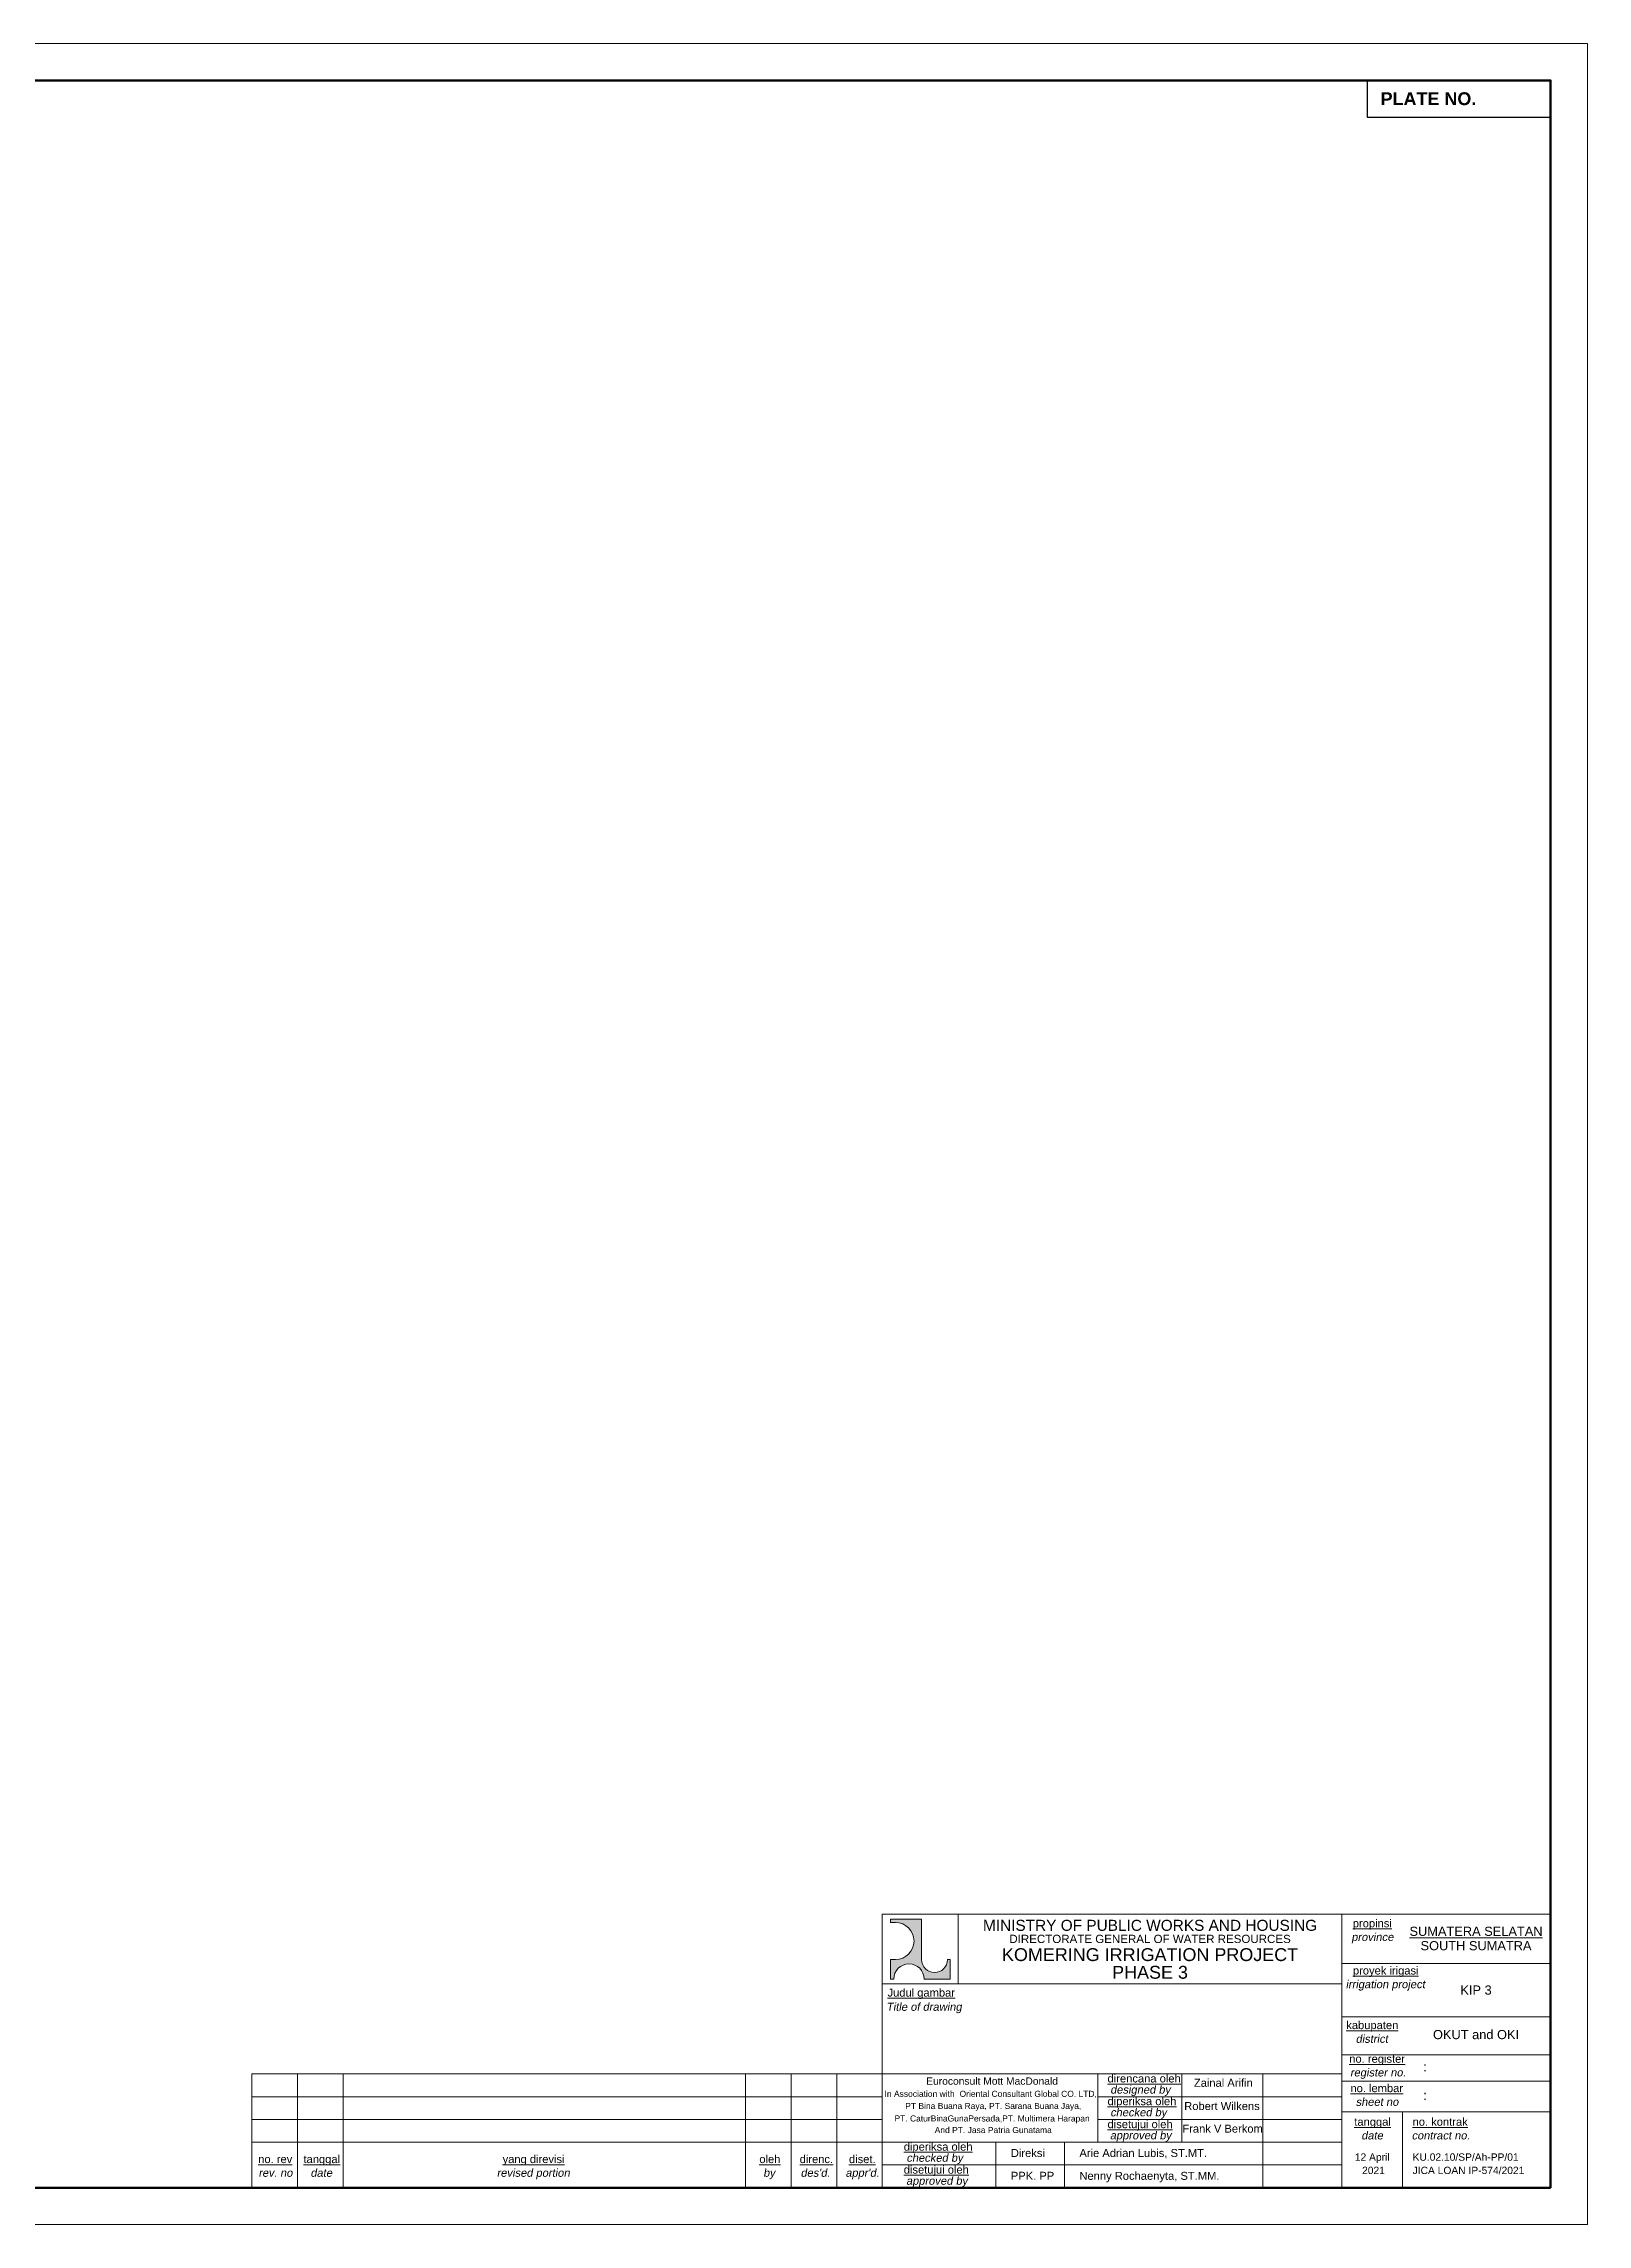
# Model space of a CAD drawing. Header units: millimetres. Extents: x 3676.1 to 3760.2, y 1173.3 to 1232.7.
# Drawn here: x 3718.1 to 3760.2, y 1173.3 to 1232.7 of the extents above; entities that cross this region are included whole.
import ezdxf
from ezdxf.enums import TextEntityAlignment as Align

# ---------------------------------------------------------------- set-up
doc = ezdxf.new("R2010")
doc.units = ezdxf.units.MM
for name, color, linetype, lineweight in [('Frame1', 6, 'Continuous', 50), ('Frame2', 2, 'Continuous', 25), ('Kop', 6, 'Continuous', 15)]:
    doc.layers.add(name, color=color, linetype=linetype, lineweight=lineweight)
doc.layers.add('mv', color=254, linetype='Continuous', lineweight=15, plot=False)
doc.styles.add('Note', font='arial.ttf')
doc.styles.get("Standard").update_dxf_attribs({"font": 'arial.ttf'})
doc.styles.add('Title', font='arialbd.ttf')

msp = doc.modelspace()

# ---------------------------------------------------------------- hatches: boundary and pattern name
at = {"layer": 'Kop'}
msp.add_hatch(color=0, dxfattribs=at).paths.add_polyline_path([(3742.044, 1181.664), (3741.191, 1181.664), (3741.191, 1181.571), (3741.333, 1181.571, -1), (3741.333, 1180.564), (3741.191, 1180.564), (3741.191, 1180.031), (3741.284, 1180.031, -1), (3742.112, 1180.031), (3742.816, 1180.031), (3742.816, 1180.56), (3742.746, 1180.56, -1), (3742.044, 1180.56)])

# ---------------------------------------------------------------- linework, layer by layer
at = {"layer": 'Frame1', "color": 0}
msp.add_lwpolyline([(3759.177, 1174.349), (3759.177, 1231.749), (3681.077, 1231.749), (3681.077, 1174.349)], close=True, dxfattribs=at)
at = {"layer": 'Frame2', "color": 0}
msp.add_lwpolyline([(3754.177, 1230.749), (3759.177, 1230.749), (3759.177, 1231.749), (3754.177, 1231.749)], close=True, dxfattribs=at)
at = {"layer": 'Kop', "color": 0}
for p, q in [((3740.972, 1174.349), (3740.972, 1181.797)), ((3740.972, 1181.797), (3759.177, 1181.797)), ((3741.333, 1181.571), (3741.191, 1181.571)), ((3743.041, 1179.897), (3743.041, 1181.797)), ((3753.488, 1181.797), (3753.488, 1174.349)), ((3741.333, 1180.564), (3741.191, 1180.564)), ((3742.746, 1180.56), (3742.816, 1180.56)), ((3753.488, 1180.452), (3759.177, 1180.452)), ((3740.972, 1179.897), (3753.488, 1179.897)), ((3753.488, 1179.004), (3759.177, 1179.004)), ((3753.488, 1177.97), (3759.177, 1177.97)), ((3723.802, 1177.447), (3723.802, 1174.349)), ((3723.802, 1177.447), (3740.972, 1177.447)), ((3725.043, 1174.349), (3725.043, 1177.447)), ((3726.284, 1174.349), (3726.284, 1177.447)), ((3737.248, 1174.349), (3737.248, 1177.447)), ((3738.49, 1174.349), (3738.49, 1177.447)), ((3739.731, 1174.349), (3739.731, 1177.447)), ((3740.972, 1177.447), (3753.488, 1177.447)), ((3746.845, 1177.447), (3746.845, 1175.591)), ((3749.135, 1177.447), (3749.135, 1175.591)), ((3751.333, 1177.447), (3751.333, 1174.349)), ((3723.802, 1176.828), (3740.972, 1176.828)), ((3746.845, 1176.828), (3753.488, 1176.828)), ((3723.802, 1176.21), (3740.972, 1176.21)), ((3746.845, 1176.21), (3753.488, 1176.21)), ((3753.488, 1176.418), (3759.177, 1176.418)), ((3755.143, 1176.418), (3755.143, 1174.349)), ((3723.802, 1175.591), (3740.972, 1175.591)), ((3740.972, 1175.591), (3753.488, 1175.591)), ((3744.064, 1174.347), (3744.064, 1175.59)), ((3745.932, 1174.347), (3745.932, 1175.59)), ((3740.957, 1174.968), (3753.488, 1174.968))]:
    msp.add_line(p, q, dxfattribs=at)
for points in [[(3741.191, 1181.571), (3741.191, 1181.664), (3742.044, 1181.664), (3742.044, 1180.56)], [(3741.284, 1180.031), (3741.191, 1180.031), (3741.191, 1180.564)], [(3742.816, 1180.56), (3742.816, 1180.031), (3742.112, 1180.031)], [(3759.177, 1177.246), (3753.488, 1177.246)]]:
    msp.add_lwpolyline(points, dxfattribs=at)
for centre, radius, start, end in [((3741.333, 1181.068), 0.503, 270, 90), ((3741.698, 1180.031), 0.414, 0, 180), ((3742.395, 1180.56), 0.351, 180, 0)]:
    msp.add_arc(centre, radius, start, end, dxfattribs=at)
at = {"layer": 'mv', "color": 0}
msp.add_lwpolyline([(3676.077, 1173.349), (3760.177, 1173.349), (3760.177, 1232.749), (3676.077, 1232.749)], close=True, dxfattribs=at)

# ---------------------------------------------------------------- texts
at = {"layer": 'Kop', "color": 0, "style": 'Title'}
msp.add_text('PLATE NO. ', height=0.35, dxfattribs=at).set_placement((3755.916, 1231.249), align=Align.MIDDLE_CENTER)
at = {"layer": 'Kop', "color": 0}
for s, height, p in [('MINISTRY OF PUBLIC WORKS AND HOUSING', 0.3, (3748.265, 1181.345)), ('KOMERING IRRIGATION PROJECT', 0.35, (3748.265, 1180.522)), ('DIRECTORATE GENERAL OF WATER RESOURCES', 0.225, (3748.265, 1181.013)), ('%%USUMATERA SELATAN', 0.2497, (3757.144, 1181.208)), ('SOUTH SUMATRA', 0.2497, (3757.144, 1180.816)), ('PHASE 3', 0.35, (3748.265, 1180.041)), ('KIP 3', 0.2497, (3757.144, 1179.607)), ('OKUT and OKI', 0.2497, (3757.144, 1178.395))]:
    msp.add_text(s, height=height, dxfattribs=at).set_placement(p, align=Align.CENTER)
for s, height, p in [('%%Upropinsi', 0.21721, (3753.788, 1181.442)), ('%%Uproyek irigasi', 0.21721, (3753.791, 1180.155)), ('%%UJudul gambar', 0.21721, (3741.114, 1179.554)), ('%%Ukabupaten', 0.21721, (3753.61, 1178.668)), ('%%Uno. register', 0.21721, (3753.692, 1177.752)), ('%%Udirencana oleh', 0.21747, (3747.107, 1177.215)), ('Zainal Arifin', 0.21721, (3749.459, 1177.097)), (':', 0.25, (3755.708, 1177.521)), ('%%Udiperiksa oleh', 0.21747, (3747.107, 1176.596)), ('%%Uno. lembar', 0.21721, (3753.723, 1176.951)), (':', 0.25, (3755.708, 1176.741)), ('%%Udisetujui oleh', 0.21747, (3747.107, 1175.97)), ('Robert Wilkens', 0.21721, (3749.196, 1176.464)), ('%%Utanggal', 0.2172, (3753.829, 1176.036)), ('%%Uno. kontrak', 0.21721, (3755.417, 1176.036)), ('%%Udiperiksa oleh', 0.21747, (3741.556, 1175.358)), ('Frank V Berkom', 0.21721, (3749.145, 1175.849)), ('%%Uno. rev', 0.2172, (3723.973, 1175.019)), ('%%Utanggal', 0.2172, (3725.206, 1175.019)), ('%%Uyang direvisi', 0.21721, (3730.63, 1175.019)), ('%%Uoleh', 0.2172, (3737.622, 1175.019)), ('%%Udirenc', 0.2172, (3738.721, 1175.019)), ('%%U.', 0.2172, (3739.547, 1175.019)), ('%%Udiset.', 0.2172, (3740.064, 1175.019)), ('%%Udisetujui oleh', 0.21747, (3741.556, 1174.732)), ('Direksi', 0.2175, (3744.473, 1175.185)), ('Arie Adrian Lubis, ST.MT.', 0.21747, (3746.341, 1175.185)), ('KU.02.10/SP/Ah-PP/01', 0.2, (3755.417, 1175.083)), ('PPK. PP', 0.2175, (3744.473, 1174.564)), ('Nenny Rochaenyta, ST.MM.', 0.21747, (3746.341, 1174.563)), ('JICA LOAN IP-574/2021', 0.2, (3755.417, 1174.72))]:
    msp.add_text(s, height=height, dxfattribs=at).set_placement(p)
at = {"layer": 'Kop', "color": 0, "oblique": 10}
for s, height, p in [('province', 0.2172, (3753.749, 1181.069)), ('irrigation project', 0.21721, (3753.594, 1179.782)), ('Title of drawing', 0.21721, (3741.079, 1179.167)), ('district', 0.2172, (3753.866, 1178.295)), ('register no.', 0.21721, (3753.714, 1177.379)), ('designed by', 0.21747, (3747.18, 1176.912)), ('sheet no', 0.2172, (3753.867, 1176.578)), ('checked by', 0.2175, (3747.18, 1176.293)), ('approved by', 0.21747, (3747.171, 1175.667)), ('date', 0.2172, (3754.019, 1175.663)), ('contract no.', 0.21721, (3755.39, 1175.663)), ('checked by', 0.2175, (3741.629, 1175.055)), ('rev. no', 0.2172, (3723.979, 1174.646)), ('date', 0.2172, (3725.396, 1174.646)), ('revised portion', 0.21721, (3730.47, 1174.646)), ('by', 0.2172, (3737.729, 1174.646)), ("des'd.", 0.2172, (3738.746, 1174.646)), ("appr'd.", 0.2172, (3739.968, 1174.646)), ('approved by', 0.21747, (3741.62, 1174.429))]:
    msp.add_text(s, height=height, dxfattribs=at).set_placement(p)
at = {"layer": 'Kop', "color": 0, "style": 'Note'}
for s, height, p in [('Euroconsult Mott MacDonald', 0.2, (3743.962, 1177.153)), ('Oriental Consultant Global CO. LTD,', 0.165, (3744.947, 1176.823)), ('PT. CaturBinaGunaPersada,PT. Multimera Harapan', 0.165, (3743.962, 1176.152)), (' PT Bina Buana Raya, PT. Sarana Buana Jaya,', 0.165, (3743.962, 1176.493)), (' And PT. Jasa Patria Gunatama', 0.165, (3743.962, 1175.836))]:
    msp.add_text(s, height=height, dxfattribs=at).set_placement(p, align=Align.CENTER)
msp.add_text(' In Association with', height=0.165, dxfattribs=at).set_placement((3740.969, 1176.823))
at = {"layer": 'Kop', "color": 0}
for s, p in [('12 April', (3754.316, 1175.183)), ('2021', (3754.351, 1174.82))]:
    msp.add_text(s, height=0.2, dxfattribs=at).set_placement(p, align=Align.MIDDLE_CENTER)

doc.saveas('drawing.dxf')
